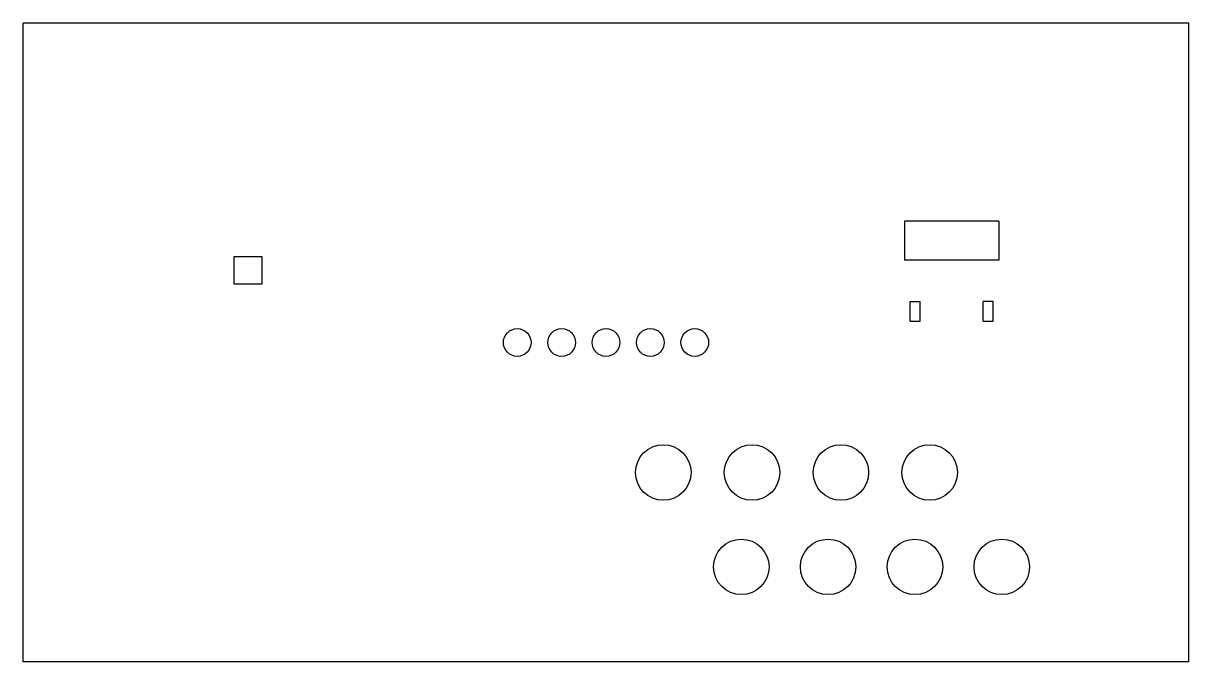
# Model space of a CAD drawing. Extents: x -105 to 105, y -58 to 58.
import ezdxf

# ---------------------------------------------------------------- set-up
doc = ezdxf.new("R2010")
doc.units = 0
doc.layers.add('MODELSKETCH_VISIBLE', color=7, linetype='CONTINUOUS')

msp = doc.modelspace()

# ---------------------------------------------------------------- linework, layer by layer
at = {"layer": 'MODELSKETCH_VISIBLE'}
for p, q in [((-105, -57.5), (-105, 57.5)), ((105, 57.5), (-105, 57.5)), ((105, -57.5), (105, 57.5)), ((53.79, 21.86), (53.79, 14.86)), ((70.79, 21.86), (53.79, 21.86)), ((70.79, 21.86), (70.79, 14.86)), ((-67, 15.5), (-62, 15.5)), ((-67, 10.5), (-67, 15.5)), ((-62, 15.5), (-62, 10.5)), ((70.79, 14.86), (53.79, 14.86)), ((-62, 10.5), (-67, 10.5)), ((54.79, 7.36), (56.59, 7.36)), ((54.79, 3.86), (54.79, 7.36)), ((56.59, 3.86), (56.59, 7.36)), ((67.99, 3.86), (67.99, 7.36)), ((69.79, 7.36), (67.99, 7.36)), ((69.79, 3.86), (69.79, 7.36)), ((54.79, 3.86), (56.59, 3.86)), ((67.99, 3.86), (69.79, 3.86)), ((105, -57.5), (-105, -57.5))]:
    msp.add_line(p, q, dxfattribs=at)
for centre, radius in [((-16, 0), 2.5), ((-8, 0), 2.5), ((0, 0), 2.5), ((8, 0), 2.5), ((16, 0), 2.5), ((10.32, -23.42), 5), ((26.32, -23.42), 5), ((42.33, -23.42), 5), ((58.33, -23.42), 5), ((24.38, -40.42), 5), ((40.02, -40.42), 5), ((55.67, -40.42), 5), ((71.32, -40.42), 5)]:
    msp.add_circle(centre, radius, dxfattribs=at)

doc.saveas('drawing.dxf')
